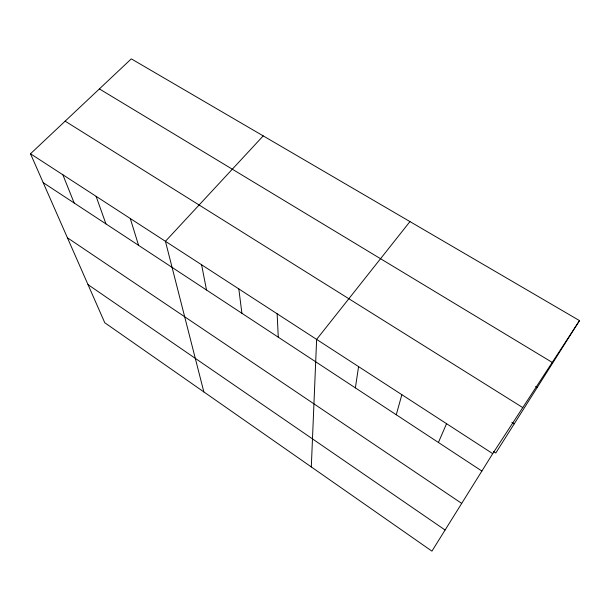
<?xml version="1.0" encoding="UTF-8"?>
<svg xmlns="http://www.w3.org/2000/svg" width="610" height="610" viewBox="0 0 610 610"><rect width="100%" height="100%" fill="white"/><g stroke="black" fill="none" stroke-linecap="round" stroke-linejoin="round"><path stroke-width="0.91" d="M311.306 466.932L316.628 339.404L409.958 221.59M355.378 387.884L358.573 366.618M396.264 414.769L401.853 394.7M438.415 442.471L446.55 423.698M579.5 320.608L492.728 453.649L431.926 551.143L104.767 322.743L30.5 153.766L131.31 58.857L579.5 320.608L495.793 453.001L493.399 451.453M263.215 135.893L165.432 241.308L203.854 391.925M99.392 88.915L552.233 362.409M535.633 386.435L537.25 387.426M65.14 121.154L522.77 407.587M511.859 422.311L514.245 423.82M30.5 153.766L492.728 453.649M43.188 182.642L481.877 471.05M67.42 237.77L461.701 503.395M88.008 284.618L445.094 530.021M62.853 174.757L74.161 203M96.105 196.328L105.942 223.9M130.281 218.502L138.577 245.35M201.597 264.77L206.515 290.017M238.823 288.919L241.895 313.281M277.146 313.792L278.274 337.193"/></g></svg>
